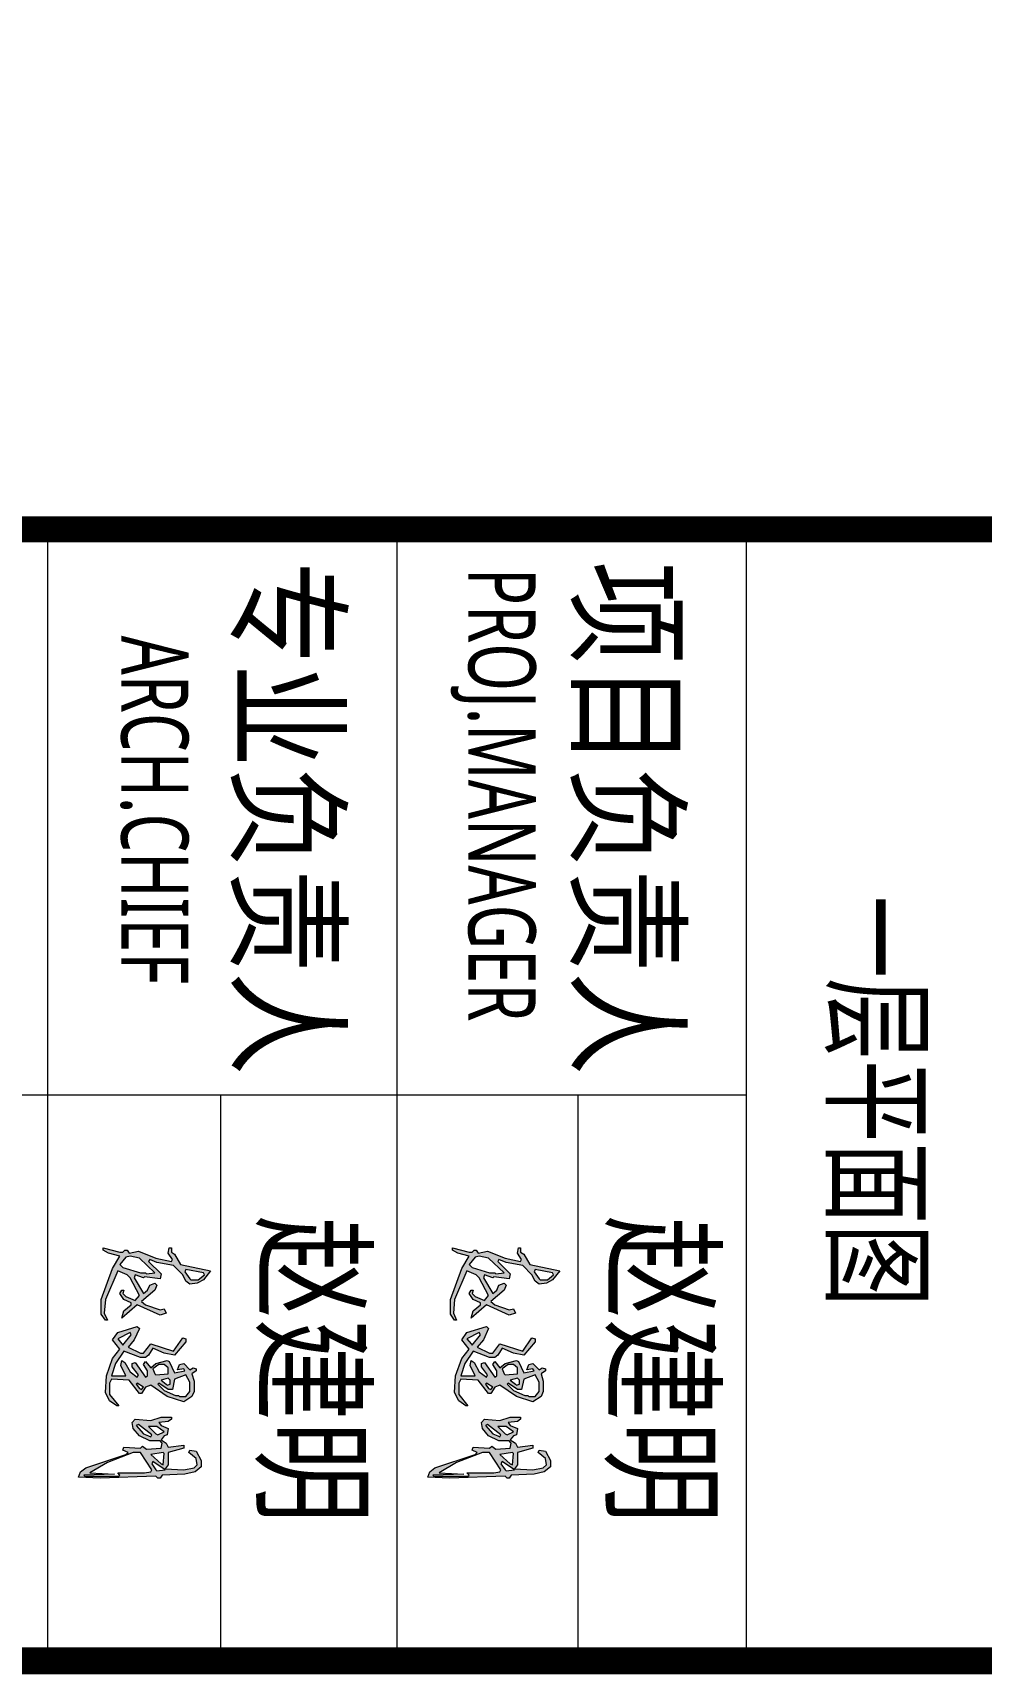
# Model space of a CAD drawing. Header units: inches. Extents: x -3733042 to -3450527, y 579159 to 997713.
# Drawn here: x -3545283 to -3539988, y 768888 to 778048 of the extents above; entities that cross this region are included whole.
import ezdxf
from ezdxf.enums import TextEntityAlignment as Align

# ---------------------------------------------------------------- set-up
doc = ezdxf.new("R2010")
doc.units = ezdxf.units.IN
doc.header["$LTSCALE"] = 1000
doc.header["$MEASUREMENT"] = 0
doc.linetypes.add('LENGSHUI', pattern=[22, 20, -1, 0, -1])
doc.layers.get('0').update_dxf_attribs({"lineweight": 18})
for name, color, linetype, lineweight in [('0-TK', 4, 'Continuous', 18), ('00签名', 7, 'LENGSHUI', 18), ('PUB_TITLE', 153, 'Continuous', 18), ('图签文字', 4, 'Continuous', 18)]:
    doc.layers.add(name, color=color, linetype=linetype, lineweight=lineweight)
doc.styles.add('-黑体', font='', dxfattribs={"width": 0.7})
doc.styles.add('建筑图签-黑', font='', dxfattribs={"width": 0.7})
doc.styles.get('-黑体').set_extended_font_data('微软雅黑')
doc.styles.get('建筑图签-黑').set_extended_font_data('黑体')

msp = doc.modelspace()

# ---------------------------------------------------------------- hatches: boundary and pattern name
at = {"layer": '00签名', "linetype": 'Continuous'}
h = msp.add_hatch(color=256, dxfattribs=at)
h.paths.add_polyline_path([(-3544446.1, 771116.3), (-3544428.8, 771081.7), (-3544405.8, 771064.4), (-3544365.5, 771070.2), (-3544330.9, 771087.5), (-3544290.6, 771139.3), (-3544457.6, 771173.9), (-3544492.2, 771231.5), (-3544509.5, 771243), (-3544509.5, 771266), (-3544521, 771266), (-3544526.7, 771237.2), (-3544503.7, 771202.7), (-3544509.5, 771191.2), (-3544595.9, 771208.4), (-3544693.8, 771248.8), (-3544745.6, 771237.2), (-3544757.1, 771254.5), (-3544768.7, 771254.5), (-3544780.2, 771243), (-3544797.5, 771243), (-3544889.6, 771266), (-3544889.6, 771254.5), (-3544860.8, 771237.2), (-3544797.5, 771220), (-3544837.8, 771150.8), (-3544901.1, 770978), (-3544901.1, 770897.4), (-3544878.1, 770862.8), (-3544866.6, 770862.8), (-3544883.9, 770903.2), (-3544878.1, 770978), (-3544809, 771139.3), (-3544757.1, 771116.3), (-3544739.9, 771099), (-3544688, 771001.1), (-3544711.1, 770972.3), (-3544762.9, 770995.3), (-3544780.2, 771012.6), (-3544774.4, 771029.9), (-3544785.9, 771029.9), (-3544797.5, 771012.6), (-3544774.4, 770978), (-3544734.1, 770960.8), (-3544734.1, 770949.2), (-3544774.4, 770914.7), (-3544785.9, 770874.4), (-3544699.5, 770949.2), (-3544572.8, 770891.6), (-3544538.3, 770903.2), (-3544549.8, 770926.2), (-3544572.8, 770920.4), (-3544653.5, 770949.2), (-3544676.5, 770966.5), (-3544601.6, 771029.9), (-3544590.1, 771058.7), (-3544601.6, 771070.2), (-3544630.4, 771058.7), (-3544641.9, 771029.9), (-3544665, 771012.6), (-3544716.8, 771099), (-3544711.1, 771116.3), (-3544665, 771099), (-3544659.2, 771104.8), (-3544572.8, 771093.2), (-3544567.1, 771122), (-3544636.2, 771191.2), (-3544630.4, 771202.7), (-3544590.1, 771185.4), (-3544497.9, 771168.1)], flags=0)
h.paths.add_polyline_path([(-3544428.8, 771145.1), (-3544330.9, 771127.8), (-3544325.1, 771116.3), (-3544359.7, 771087.5), (-3544400, 771087.5), (-3544405.8, 771093.2), (-3544434.6, 771133.6)], flags=0)
h.paths.add_polyline_path([(-3544601.6, 771127.8), (-3544647.7, 771122), (-3544653.5, 771127.8), (-3544682.3, 771127.8), (-3544780.2, 771156.6), (-3544797.5, 771173.9), (-3544762.9, 771214.2), (-3544739.9, 771220), (-3544688, 771208.4)], flags=0)
h = msp.add_hatch(color=256, dxfattribs=at)
h.paths.add_polyline_path([(-3542496.1, 771116.3), (-3542478.8, 771081.7), (-3542455.8, 771064.4), (-3542415.5, 771070.2), (-3542380.9, 771087.5), (-3542340.6, 771139.3), (-3542507.6, 771173.9), (-3542542.2, 771231.5), (-3542559.5, 771243), (-3542559.5, 771266), (-3542571, 771266), (-3542576.7, 771237.2), (-3542553.7, 771202.7), (-3542559.5, 771191.2), (-3542645.9, 771208.4), (-3542743.8, 771248.8), (-3542795.6, 771237.2), (-3542807.1, 771254.5), (-3542818.7, 771254.5), (-3542830.2, 771243), (-3542847.5, 771243), (-3542939.6, 771266), (-3542939.6, 771254.5), (-3542910.8, 771237.2), (-3542847.5, 771220), (-3542887.8, 771150.8), (-3542951.1, 770978), (-3542951.1, 770897.4), (-3542928.1, 770862.8), (-3542916.6, 770862.8), (-3542933.9, 770903.2), (-3542928.1, 770978), (-3542859, 771139.3), (-3542807.1, 771116.3), (-3542789.9, 771099), (-3542738, 771001.1), (-3542761.1, 770972.3), (-3542812.9, 770995.3), (-3542830.2, 771012.6), (-3542824.4, 771029.9), (-3542835.9, 771029.9), (-3542847.5, 771012.6), (-3542824.4, 770978), (-3542784.1, 770960.8), (-3542784.1, 770949.2), (-3542824.4, 770914.7), (-3542835.9, 770874.4), (-3542749.5, 770949.2), (-3542622.8, 770891.6), (-3542588.3, 770903.2), (-3542599.8, 770926.2), (-3542622.8, 770920.4), (-3542703.5, 770949.2), (-3542726.5, 770966.5), (-3542651.6, 771029.9), (-3542640.1, 771058.7), (-3542651.6, 771070.2), (-3542680.4, 771058.7), (-3542691.9, 771029.9), (-3542715, 771012.6), (-3542766.8, 771099), (-3542761.1, 771116.3), (-3542715, 771099), (-3542709.2, 771104.8), (-3542622.8, 771093.2), (-3542617.1, 771122), (-3542686.2, 771191.2), (-3542680.4, 771202.7), (-3542640.1, 771185.4), (-3542547.9, 771168.1)], flags=0)
h.paths.add_polyline_path([(-3542478.8, 771145.1), (-3542380.9, 771127.8), (-3542375.1, 771116.3), (-3542409.7, 771087.5), (-3542450, 771087.5), (-3542455.8, 771093.2), (-3542484.6, 771133.6)], flags=0)
h.paths.add_polyline_path([(-3542651.6, 771127.8), (-3542697.7, 771122), (-3542703.5, 771127.8), (-3542732.3, 771127.8), (-3542830.2, 771156.6), (-3542847.5, 771173.9), (-3542812.9, 771214.2), (-3542789.9, 771220), (-3542738, 771208.4)], flags=0)
h = msp.add_hatch(color=256, dxfattribs=at)
h.paths.add_polyline_path([(-3544394.3, 770436.6), (-3544382.7, 770465.4), (-3544382.7, 770523), (-3544394.3, 770563.3), (-3544371.2, 770580.6), (-3544371.2, 770592.1), (-3544388.5, 770597.9), (-3544405.8, 770586.4), (-3544440.3, 770620.9), (-3544463.4, 770615.2), (-3544474.9, 770586.4), (-3544440.3, 770592.1), (-3544434.6, 770580.6), (-3544492.2, 770569.1), (-3544521, 770632.4), (-3544532.5, 770638.2), (-3544595.9, 770620.9), (-3544624.7, 770597.9), (-3544653.5, 770632.4), (-3544665, 770615.2), (-3544641.9, 770580.6), (-3544641.9, 770551.8), (-3544653.5, 770546), (-3544711.1, 770626.7), (-3544728.3, 770620.9), (-3544728.3, 770603.6), (-3544693.8, 770557.6), (-3544699.5, 770546), (-3544739.9, 770574.8), (-3544768.7, 770626.7), (-3544785.9, 770638.2), (-3544791.7, 770609.4), (-3544762.9, 770551.8), (-3544843.5, 770551.8), (-3544820.5, 770620.9), (-3544774.4, 770690), (-3544682.3, 770655.5), (-3544653.5, 770655.5), (-3544636.2, 770667), (-3544613.1, 770707.3), (-3544549.8, 770678.5), (-3544492.2, 770667), (-3544428.8, 770741.9), (-3544428.8, 770759.2), (-3544446.1, 770764.9), (-3544497.9, 770690), (-3544624.7, 770730.4), (-3544665, 770678.5), (-3544682.3, 770678.5), (-3544751.4, 770713.1), (-3544716.8, 770753.4), (-3544688, 770816.8), (-3544699.5, 770828.3), (-3544809, 770793.7), (-3544837.8, 770753.4), (-3544797.5, 770701.6), (-3544837.8, 770649.7), (-3544872.3, 770551.8), (-3544878.1, 770459.6), (-3544855.1, 770413.6), (-3544814.7, 770384.8), (-3544803.2, 770384.8), (-3544855.1, 770448.1), (-3544855.1, 770511.5), (-3544843.5, 770534.5), (-3544745.6, 770528.8), (-3544688, 770453.9), (-3544676.5, 770453.9), (-3544653.5, 770488.4), (-3544624.7, 770500), (-3544532.5, 770436.6), (-3544440.3, 770407.8)], flags=0)
h.paths.add_polyline_path([(-3544428.8, 770557.6), (-3544405.8, 770517.2), (-3544405.8, 770465.4), (-3544428.8, 770436.6), (-3544463.4, 770436.6), (-3544469.1, 770442.4), (-3544486.4, 770442.4), (-3544549.8, 770471.2), (-3544584.3, 770505.7), (-3544578.6, 770511.5), (-3544526.7, 770476.9), (-3544503.7, 770476.9), (-3544492.2, 770534.5)], flags=0)
h.paths.add_polyline_path([(-3544526.7, 770563.3), (-3544595.9, 770557.6), (-3544601.6, 770563.3), (-3544613.1, 770592.1), (-3544578.6, 770615.2), (-3544549.8, 770615.2), (-3544526.7, 770597.9)], flags=0)
h.paths.add_polyline_path([(-3544515.2, 770528.8), (-3544515.2, 770505.7), (-3544532.5, 770500), (-3544538.3, 770505.7), (-3544567.1, 770528.8), (-3544526.7, 770540.3)], flags=0)
h.paths.add_polyline_path([(-3544665, 770488.4), (-3544676.5, 770476.9), (-3544688, 770482.7), (-3544705.3, 770505.7), (-3544699.5, 770511.5)], flags=0)
h.paths.add_polyline_path([(-3544734.1, 770782.2), (-3544780.2, 770724.6), (-3544785.9, 770730.4), (-3544809, 770759.2), (-3544739.9, 770793.7)], flags=0)
h.paths.add_polyline_path([(-3544440.3, 770148.6), (-3544440.3, 770165.9), (-3544526.7, 770154.4), (-3544538.3, 770177.4), (-3544567.1, 770194.7), (-3544549.8, 770217.7), (-3544532.5, 770223.5), (-3544526.7, 770258), (-3544567.1, 770275.3), (-3544578.6, 770292.6), (-3544526.7, 770298.4), (-3544509.5, 770309.9), (-3544509.5, 770321.4), (-3544567.1, 770321.4), (-3544624.7, 770304.1), (-3544711.1, 770309.9), (-3544728.3, 770292.6), (-3544722.6, 770258), (-3544688, 770217.7), (-3544630.4, 770188.9), (-3544572.8, 770188.9), (-3544561.3, 770177.4), (-3544567.1, 770148.6), (-3544647.7, 770142.8), (-3544670.7, 770160.1), (-3544682.3, 770148.6), (-3544774.4, 770154.4), (-3544780.2, 770137.1), (-3544751.4, 770125.6), (-3544762.9, 770114), (-3544987.5, 770039.2), (-3545016.3, 770016.1), (-3545027.9, 769987.3), (-3544906.9, 769981.6), (-3544595.9, 769993.1), (-3544584.3, 769981.6), (-3544572.8, 769981.6), (-3544561.3, 769998.8), (-3544434.6, 770004.6), (-3544377, 770016.1), (-3544342.4, 770044.9), (-3544342.4, 770079.5), (-3544371.2, 770131.3), (-3544405.8, 770137.1), (-3544411.5, 770125.6), (-3544371.2, 770091), (-3544365.5, 770056.4), (-3544382.7, 770039.2), (-3544440.3, 770027.6), (-3544544, 770033.4), (-3544526.7, 770056.4), (-3544526.7, 770125.6)], flags=0)
h.paths.add_polyline_path([(-3544549.8, 770119.8), (-3544555.5, 770056.4), (-3544567.1, 770062.2), (-3544624.7, 770114), (-3544555.5, 770125.6)], flags=0)
h.paths.add_polyline_path([(-3544584.3, 770223.5), (-3544595.9, 770229.2), (-3544636.2, 770269.6), (-3544590.1, 770269.6), (-3544549.8, 770240.8)], flags=0)
h.paths.add_polyline_path([(-3544544, 770027.6), (-3544590.1, 770021.9), (-3544595.9, 770027.6), (-3544618.9, 770062.2), (-3544613.1, 770073.7)], flags=0)
h.paths.add_polyline_path([(-3544624.7, 770212), (-3544636.2, 770217.7), (-3544665, 770229.2), (-3544705.3, 770275.3), (-3544693.8, 770281.1), (-3544618.9, 770223.5)], flags=0)
h.paths.add_polyline_path([(-3544618.9, 770027.6), (-3544624.7, 770016.1), (-3544659.2, 770010.4), (-3544809, 770010.4), (-3544797.5, 769998.8), (-3544803.2, 769993.1), (-3544993.3, 769993.1), (-3544999.1, 769998.8), (-3544826.3, 770004.6), (-3544964.5, 770010.4), (-3544866.6, 770068), (-3544722.6, 770125.6), (-3544682.3, 770125.6)], flags=0)
h = msp.add_hatch(color=256, dxfattribs=at)
h.paths.add_polyline_path([(-3542444.3, 770436.6), (-3542432.7, 770465.4), (-3542432.7, 770523), (-3542444.3, 770563.3), (-3542421.2, 770580.6), (-3542421.2, 770592.1), (-3542438.5, 770597.9), (-3542455.8, 770586.4), (-3542490.3, 770620.9), (-3542513.4, 770615.2), (-3542524.9, 770586.4), (-3542490.3, 770592.1), (-3542484.6, 770580.6), (-3542542.2, 770569.1), (-3542571, 770632.4), (-3542582.5, 770638.2), (-3542645.9, 770620.9), (-3542674.7, 770597.9), (-3542703.5, 770632.4), (-3542715, 770615.2), (-3542691.9, 770580.6), (-3542691.9, 770551.8), (-3542703.5, 770546), (-3542761.1, 770626.7), (-3542778.3, 770620.9), (-3542778.3, 770603.6), (-3542743.8, 770557.6), (-3542749.5, 770546), (-3542789.9, 770574.8), (-3542818.7, 770626.7), (-3542835.9, 770638.2), (-3542841.7, 770609.4), (-3542812.9, 770551.8), (-3542893.5, 770551.8), (-3542870.5, 770620.9), (-3542824.4, 770690), (-3542732.3, 770655.5), (-3542703.5, 770655.5), (-3542686.2, 770667), (-3542663.1, 770707.3), (-3542599.8, 770678.5), (-3542542.2, 770667), (-3542478.8, 770741.9), (-3542478.8, 770759.2), (-3542496.1, 770764.9), (-3542547.9, 770690), (-3542674.7, 770730.4), (-3542715, 770678.5), (-3542732.3, 770678.5), (-3542801.4, 770713.1), (-3542766.8, 770753.4), (-3542738, 770816.8), (-3542749.5, 770828.3), (-3542859, 770793.7), (-3542887.8, 770753.4), (-3542847.5, 770701.6), (-3542887.8, 770649.7), (-3542922.3, 770551.8), (-3542928.1, 770459.6), (-3542905.1, 770413.6), (-3542864.7, 770384.8), (-3542853.2, 770384.8), (-3542905.1, 770448.1), (-3542905.1, 770511.5), (-3542893.5, 770534.5), (-3542795.6, 770528.8), (-3542738, 770453.9), (-3542726.5, 770453.9), (-3542703.5, 770488.4), (-3542674.7, 770500), (-3542582.5, 770436.6), (-3542490.3, 770407.8)], flags=0)
h.paths.add_polyline_path([(-3542478.8, 770557.6), (-3542455.8, 770517.2), (-3542455.8, 770465.4), (-3542478.8, 770436.6), (-3542513.4, 770436.6), (-3542519.1, 770442.4), (-3542536.4, 770442.4), (-3542599.8, 770471.2), (-3542634.3, 770505.7), (-3542628.6, 770511.5), (-3542576.7, 770476.9), (-3542553.7, 770476.9), (-3542542.2, 770534.5)], flags=0)
h.paths.add_polyline_path([(-3542576.7, 770563.3), (-3542645.9, 770557.6), (-3542651.6, 770563.3), (-3542663.1, 770592.1), (-3542628.6, 770615.2), (-3542599.8, 770615.2), (-3542576.7, 770597.9)], flags=0)
h.paths.add_polyline_path([(-3542565.2, 770528.8), (-3542565.2, 770505.7), (-3542582.5, 770500), (-3542588.3, 770505.7), (-3542617.1, 770528.8), (-3542576.7, 770540.3)], flags=0)
h.paths.add_polyline_path([(-3542715, 770488.4), (-3542726.5, 770476.9), (-3542738, 770482.7), (-3542755.3, 770505.7), (-3542749.5, 770511.5)], flags=0)
h.paths.add_polyline_path([(-3542784.1, 770782.2), (-3542830.2, 770724.6), (-3542835.9, 770730.4), (-3542859, 770759.2), (-3542789.9, 770793.7)], flags=0)
h.paths.add_polyline_path([(-3542490.3, 770148.6), (-3542490.3, 770165.9), (-3542576.7, 770154.4), (-3542588.3, 770177.4), (-3542617.1, 770194.7), (-3542599.8, 770217.7), (-3542582.5, 770223.5), (-3542576.7, 770258), (-3542617.1, 770275.3), (-3542628.6, 770292.6), (-3542576.7, 770298.4), (-3542559.5, 770309.9), (-3542559.5, 770321.4), (-3542617.1, 770321.4), (-3542674.7, 770304.1), (-3542761.1, 770309.9), (-3542778.3, 770292.6), (-3542772.6, 770258), (-3542738, 770217.7), (-3542680.4, 770188.9), (-3542622.8, 770188.9), (-3542611.3, 770177.4), (-3542617.1, 770148.6), (-3542697.7, 770142.8), (-3542720.7, 770160.1), (-3542732.3, 770148.6), (-3542824.4, 770154.4), (-3542830.2, 770137.1), (-3542801.4, 770125.6), (-3542812.9, 770114), (-3543037.5, 770039.2), (-3543066.3, 770016.1), (-3543077.9, 769987.3), (-3542956.9, 769981.6), (-3542645.9, 769993.1), (-3542634.3, 769981.6), (-3542622.8, 769981.6), (-3542611.3, 769998.8), (-3542484.6, 770004.6), (-3542427, 770016.1), (-3542392.4, 770044.9), (-3542392.4, 770079.5), (-3542421.2, 770131.3), (-3542455.8, 770137.1), (-3542461.5, 770125.6), (-3542421.2, 770091), (-3542415.5, 770056.4), (-3542432.7, 770039.2), (-3542490.3, 770027.6), (-3542594, 770033.4), (-3542576.7, 770056.4), (-3542576.7, 770125.6)], flags=0)
h.paths.add_polyline_path([(-3542599.8, 770119.8), (-3542605.5, 770056.4), (-3542617.1, 770062.2), (-3542674.7, 770114), (-3542605.5, 770125.6)], flags=0)
h.paths.add_polyline_path([(-3542634.3, 770223.5), (-3542645.9, 770229.2), (-3542686.2, 770269.6), (-3542640.1, 770269.6), (-3542599.8, 770240.8)], flags=0)
h.paths.add_polyline_path([(-3542594, 770027.6), (-3542640.1, 770021.9), (-3542645.9, 770027.6), (-3542668.9, 770062.2), (-3542663.1, 770073.7)], flags=0)
h.paths.add_polyline_path([(-3542674.7, 770212), (-3542686.2, 770217.7), (-3542715, 770229.2), (-3542755.3, 770275.3), (-3542743.8, 770281.1), (-3542668.9, 770223.5)], flags=0)
h.paths.add_polyline_path([(-3542668.9, 770027.6), (-3542674.7, 770016.1), (-3542709.2, 770010.4), (-3542859, 770010.4), (-3542847.5, 769998.8), (-3542853.2, 769993.1), (-3543043.3, 769993.1), (-3543049.1, 769998.8), (-3542876.3, 770004.6), (-3543014.5, 770010.4), (-3542916.6, 770068), (-3542772.6, 770125.6), (-3542732.3, 770125.6)], flags=0)

# ---------------------------------------------------------------- linework, layer by layer
at = {"layer": '0-TK'}
msp.add_lwpolyline([(-3560476.8, 775276.8, 144, 144, 0), (-3500476.8, 775276.8, 144, 144, 0)], format="xyseb", dxfattribs=at)
at = {"layer": '00签名', "linetype": 'Continuous'}
for points in [[(-3544866.6, 770862.8), (-3544878.1, 770862.8), (-3544901.1, 770897.4), (-3544901.1, 770978), (-3544837.8, 771150.8), (-3544797.5, 771220), (-3544860.8, 771237.2), (-3544889.6, 771254.5), (-3544889.6, 771266), (-3544797.5, 771243), (-3544780.2, 771243), (-3544768.7, 771254.5), (-3544757.1, 771254.5), (-3544745.6, 771237.2), (-3544693.8, 771248.8), (-3544595.9, 771208.4), (-3544509.5, 771191.2), (-3544503.7, 771202.7), (-3544526.7, 771237.2), (-3544521, 771266), (-3544509.5, 771266), (-3544509.5, 771243), (-3544492.2, 771231.5), (-3544457.6, 771173.9), (-3544290.6, 771139.3), (-3544330.9, 771087.5), (-3544365.5, 771070.2), (-3544405.8, 771064.4), (-3544428.8, 771081.7), (-3544446.1, 771116.3), (-3544497.9, 771168.1), (-3544590.1, 771185.4), (-3544630.4, 771202.7), (-3544636.2, 771191.2), (-3544567.1, 771122), (-3544572.8, 771093.2), (-3544659.2, 771104.8), (-3544665, 771099), (-3544711.1, 771116.3), (-3544716.8, 771099), (-3544665, 771012.6), (-3544641.9, 771029.9), (-3544630.4, 771058.7), (-3544601.6, 771070.2), (-3544590.1, 771058.7), (-3544601.6, 771029.9), (-3544676.5, 770966.5), (-3544653.5, 770949.2), (-3544572.8, 770920.4), (-3544549.8, 770926.2), (-3544538.3, 770903.2), (-3544572.8, 770891.6), (-3544699.5, 770949.2), (-3544785.9, 770874.4), (-3544774.4, 770914.7), (-3544734.1, 770949.2), (-3544734.1, 770960.8), (-3544774.4, 770978), (-3544797.5, 771012.6), (-3544785.9, 771029.9), (-3544774.4, 771029.9), (-3544780.2, 771012.6), (-3544762.9, 770995.3), (-3544711.1, 770972.3), (-3544688, 771001.1), (-3544739.9, 771099), (-3544757.1, 771116.3), (-3544809, 771139.3), (-3544878.1, 770978), (-3544883.9, 770903.2), (-3544866.6, 770862.8)], [(-3544653.5, 771127.8), (-3544647.7, 771122), (-3544601.6, 771127.8), (-3544688, 771208.4), (-3544739.9, 771220), (-3544762.9, 771214.2), (-3544797.5, 771173.9), (-3544780.2, 771156.6), (-3544682.3, 771127.8), (-3544653.5, 771127.8)], [(-3542916.6, 770862.8), (-3542928.1, 770862.8), (-3542951.1, 770897.4), (-3542951.1, 770978), (-3542887.8, 771150.8), (-3542847.5, 771220), (-3542910.8, 771237.2), (-3542939.6, 771254.5), (-3542939.6, 771266), (-3542847.5, 771243), (-3542830.2, 771243), (-3542818.7, 771254.5), (-3542807.1, 771254.5), (-3542795.6, 771237.2), (-3542743.8, 771248.8), (-3542645.9, 771208.4), (-3542559.5, 771191.2), (-3542553.7, 771202.7), (-3542576.7, 771237.2), (-3542571, 771266), (-3542559.5, 771266), (-3542559.5, 771243), (-3542542.2, 771231.5), (-3542507.6, 771173.9), (-3542340.6, 771139.3), (-3542380.9, 771087.5), (-3542415.5, 771070.2), (-3542455.8, 771064.4), (-3542478.8, 771081.7), (-3542496.1, 771116.3), (-3542547.9, 771168.1), (-3542640.1, 771185.4), (-3542680.4, 771202.7), (-3542686.2, 771191.2), (-3542617.1, 771122), (-3542622.8, 771093.2), (-3542709.2, 771104.8), (-3542715, 771099), (-3542761.1, 771116.3), (-3542766.8, 771099), (-3542715, 771012.6), (-3542691.9, 771029.9), (-3542680.4, 771058.7), (-3542651.6, 771070.2), (-3542640.1, 771058.7), (-3542651.6, 771029.9), (-3542726.5, 770966.5), (-3542703.5, 770949.2), (-3542622.8, 770920.4), (-3542599.8, 770926.2), (-3542588.3, 770903.2), (-3542622.8, 770891.6), (-3542749.5, 770949.2), (-3542835.9, 770874.4), (-3542824.4, 770914.7), (-3542784.1, 770949.2), (-3542784.1, 770960.8), (-3542824.4, 770978), (-3542847.5, 771012.6), (-3542835.9, 771029.9), (-3542824.4, 771029.9), (-3542830.2, 771012.6), (-3542812.9, 770995.3), (-3542761.1, 770972.3), (-3542738, 771001.1), (-3542789.9, 771099), (-3542807.1, 771116.3), (-3542859, 771139.3), (-3542928.1, 770978), (-3542933.9, 770903.2), (-3542916.6, 770862.8)], [(-3542703.5, 771127.8), (-3542697.7, 771122), (-3542651.6, 771127.8), (-3542738, 771208.4), (-3542789.9, 771220), (-3542812.9, 771214.2), (-3542847.5, 771173.9), (-3542830.2, 771156.6), (-3542732.3, 771127.8), (-3542703.5, 771127.8)], [(-3544405.8, 771093.2), (-3544400, 771087.5), (-3544359.7, 771087.5), (-3544325.1, 771116.3), (-3544330.9, 771127.8), (-3544428.8, 771145.1), (-3544434.6, 771133.6), (-3544405.8, 771093.2)], [(-3542455.8, 771093.2), (-3542450, 771087.5), (-3542409.7, 771087.5), (-3542375.1, 771116.3), (-3542380.9, 771127.8), (-3542478.8, 771145.1), (-3542484.6, 771133.6), (-3542455.8, 771093.2)], [(-3544803.2, 770384.8), (-3544814.7, 770384.8), (-3544855.1, 770413.6), (-3544878.1, 770459.6), (-3544872.3, 770551.8), (-3544837.8, 770649.7), (-3544797.5, 770701.6), (-3544837.8, 770753.4), (-3544809, 770793.7), (-3544699.5, 770828.3), (-3544688, 770816.8), (-3544716.8, 770753.4), (-3544751.4, 770713.1), (-3544682.3, 770678.5), (-3544665, 770678.5), (-3544624.7, 770730.4), (-3544497.9, 770690), (-3544446.1, 770764.9), (-3544428.8, 770759.2), (-3544428.8, 770741.9), (-3544492.2, 770667), (-3544549.8, 770678.5), (-3544613.1, 770707.3), (-3544636.2, 770667), (-3544653.5, 770655.5), (-3544682.3, 770655.5), (-3544774.4, 770690), (-3544820.5, 770620.9), (-3544843.5, 770551.8), (-3544762.9, 770551.8), (-3544791.7, 770609.4), (-3544785.9, 770638.2), (-3544768.7, 770626.7), (-3544739.9, 770574.8), (-3544699.5, 770546), (-3544693.8, 770557.6), (-3544728.3, 770603.6), (-3544728.3, 770620.9), (-3544711.1, 770626.7), (-3544653.5, 770546), (-3544641.9, 770551.8), (-3544641.9, 770580.6), (-3544665, 770615.2), (-3544653.5, 770632.4), (-3544624.7, 770597.9), (-3544595.9, 770620.9), (-3544532.5, 770638.2), (-3544521, 770632.4), (-3544492.2, 770569.1), (-3544434.6, 770580.6), (-3544440.3, 770592.1), (-3544474.9, 770586.4), (-3544463.4, 770615.2), (-3544440.3, 770620.9), (-3544405.8, 770586.4), (-3544388.5, 770597.9), (-3544371.2, 770592.1), (-3544371.2, 770580.6), (-3544394.3, 770563.3), (-3544382.7, 770523), (-3544382.7, 770465.4), (-3544394.3, 770436.6), (-3544440.3, 770407.8), (-3544532.5, 770436.6), (-3544624.7, 770500), (-3544653.5, 770488.4), (-3544676.5, 770453.9), (-3544688, 770453.9), (-3544745.6, 770528.8), (-3544843.5, 770534.5), (-3544855.1, 770511.5), (-3544855.1, 770448.1), (-3544803.2, 770384.8)], [(-3542853.2, 770384.8), (-3542864.7, 770384.8), (-3542905.1, 770413.6), (-3542928.1, 770459.6), (-3542922.3, 770551.8), (-3542887.8, 770649.7), (-3542847.5, 770701.6), (-3542887.8, 770753.4), (-3542859, 770793.7), (-3542749.5, 770828.3), (-3542738, 770816.8), (-3542766.8, 770753.4), (-3542801.4, 770713.1), (-3542732.3, 770678.5), (-3542715, 770678.5), (-3542674.7, 770730.4), (-3542547.9, 770690), (-3542496.1, 770764.9), (-3542478.8, 770759.2), (-3542478.8, 770741.9), (-3542542.2, 770667), (-3542599.8, 770678.5), (-3542663.1, 770707.3), (-3542686.2, 770667), (-3542703.5, 770655.5), (-3542732.3, 770655.5), (-3542824.4, 770690), (-3542870.5, 770620.9), (-3542893.5, 770551.8), (-3542812.9, 770551.8), (-3542841.7, 770609.4), (-3542835.9, 770638.2), (-3542818.7, 770626.7), (-3542789.9, 770574.8), (-3542749.5, 770546), (-3542743.8, 770557.6), (-3542778.3, 770603.6), (-3542778.3, 770620.9), (-3542761.1, 770626.7), (-3542703.5, 770546), (-3542691.9, 770551.8), (-3542691.9, 770580.6), (-3542715, 770615.2), (-3542703.5, 770632.4), (-3542674.7, 770597.9), (-3542645.9, 770620.9), (-3542582.5, 770638.2), (-3542571, 770632.4), (-3542542.2, 770569.1), (-3542484.6, 770580.6), (-3542490.3, 770592.1), (-3542524.9, 770586.4), (-3542513.4, 770615.2), (-3542490.3, 770620.9), (-3542455.8, 770586.4), (-3542438.5, 770597.9), (-3542421.2, 770592.1), (-3542421.2, 770580.6), (-3542444.3, 770563.3), (-3542432.7, 770523), (-3542432.7, 770465.4), (-3542444.3, 770436.6), (-3542490.3, 770407.8), (-3542582.5, 770436.6), (-3542674.7, 770500), (-3542703.5, 770488.4), (-3542726.5, 770453.9), (-3542738, 770453.9), (-3542795.6, 770528.8), (-3542893.5, 770534.5), (-3542905.1, 770511.5), (-3542905.1, 770448.1), (-3542853.2, 770384.8)], [(-3544785.9, 770730.4), (-3544780.2, 770724.6), (-3544734.1, 770782.2), (-3544739.9, 770793.7), (-3544809, 770759.2), (-3544785.9, 770730.4)], [(-3542835.9, 770730.4), (-3542830.2, 770724.6), (-3542784.1, 770782.2), (-3542789.9, 770793.7), (-3542859, 770759.2), (-3542835.9, 770730.4)], [(-3544601.6, 770563.3), (-3544595.9, 770557.6), (-3544526.7, 770563.3), (-3544526.7, 770597.9), (-3544549.8, 770615.2), (-3544578.6, 770615.2), (-3544613.1, 770592.1), (-3544601.6, 770563.3)], [(-3544469.1, 770442.4), (-3544463.4, 770436.6), (-3544428.8, 770436.6), (-3544405.8, 770465.4), (-3544405.8, 770517.2), (-3544428.8, 770557.6), (-3544492.2, 770534.5), (-3544503.7, 770476.9), (-3544526.7, 770476.9), (-3544578.6, 770511.5), (-3544584.3, 770505.7), (-3544549.8, 770471.2), (-3544486.4, 770442.4), (-3544469.1, 770442.4)], [(-3544538.3, 770505.7), (-3544532.5, 770500), (-3544515.2, 770505.7), (-3544515.2, 770528.8), (-3544526.7, 770540.3), (-3544567.1, 770528.8), (-3544538.3, 770505.7)], [(-3542651.6, 770563.3), (-3542645.9, 770557.6), (-3542576.7, 770563.3), (-3542576.7, 770597.9), (-3542599.8, 770615.2), (-3542628.6, 770615.2), (-3542663.1, 770592.1), (-3542651.6, 770563.3)], [(-3542519.1, 770442.4), (-3542513.4, 770436.6), (-3542478.8, 770436.6), (-3542455.8, 770465.4), (-3542455.8, 770517.2), (-3542478.8, 770557.6), (-3542542.2, 770534.5), (-3542553.7, 770476.9), (-3542576.7, 770476.9), (-3542628.6, 770511.5), (-3542634.3, 770505.7), (-3542599.8, 770471.2), (-3542536.4, 770442.4), (-3542519.1, 770442.4)], [(-3542588.3, 770505.7), (-3542582.5, 770500), (-3542565.2, 770505.7), (-3542565.2, 770528.8), (-3542576.7, 770540.3), (-3542617.1, 770528.8), (-3542588.3, 770505.7)], [(-3544688, 770482.7), (-3544676.5, 770476.9), (-3544665, 770488.4), (-3544699.5, 770511.5), (-3544705.3, 770505.7), (-3544688, 770482.7)], [(-3542738, 770482.7), (-3542726.5, 770476.9), (-3542715, 770488.4), (-3542749.5, 770511.5), (-3542755.3, 770505.7), (-3542738, 770482.7)], [(-3544572.8, 769981.6), (-3544584.3, 769981.6), (-3544595.9, 769993.1), (-3544906.9, 769981.6), (-3545027.9, 769987.3), (-3545016.3, 770016.1), (-3544987.5, 770039.2), (-3544762.9, 770114), (-3544751.4, 770125.6), (-3544780.2, 770137.1), (-3544774.4, 770154.4), (-3544682.3, 770148.6), (-3544670.7, 770160.1), (-3544647.7, 770142.8), (-3544567.1, 770148.6), (-3544561.3, 770177.4), (-3544572.8, 770188.9), (-3544630.4, 770188.9), (-3544688, 770217.7), (-3544722.6, 770258), (-3544728.3, 770292.6), (-3544711.1, 770309.9), (-3544624.7, 770304.1), (-3544567.1, 770321.4), (-3544509.5, 770321.4), (-3544509.5, 770309.9), (-3544526.7, 770298.4), (-3544578.6, 770292.6), (-3544567.1, 770275.3), (-3544526.7, 770258), (-3544532.5, 770223.5), (-3544549.8, 770217.7), (-3544567.1, 770194.7), (-3544538.3, 770177.4), (-3544526.7, 770154.4), (-3544440.3, 770165.9), (-3544440.3, 770148.6), (-3544526.7, 770125.6), (-3544526.7, 770056.4), (-3544544, 770033.4), (-3544440.3, 770027.6), (-3544382.7, 770039.2), (-3544365.5, 770056.4), (-3544371.2, 770091), (-3544411.5, 770125.6), (-3544405.8, 770137.1), (-3544371.2, 770131.3), (-3544342.4, 770079.5), (-3544342.4, 770044.9), (-3544377, 770016.1), (-3544434.6, 770004.6), (-3544561.3, 769998.8), (-3544572.8, 769981.6)], [(-3544636.2, 770217.7), (-3544624.7, 770212), (-3544618.9, 770223.5), (-3544693.8, 770281.1), (-3544705.3, 770275.3), (-3544665, 770229.2), (-3544636.2, 770217.7)], [(-3544595.9, 770229.2), (-3544584.3, 770223.5), (-3544549.8, 770240.8), (-3544590.1, 770269.6), (-3544636.2, 770269.6), (-3544595.9, 770229.2)], [(-3542622.8, 769981.6), (-3542634.3, 769981.6), (-3542645.9, 769993.1), (-3542956.9, 769981.6), (-3543077.9, 769987.3), (-3543066.3, 770016.1), (-3543037.5, 770039.2), (-3542812.9, 770114), (-3542801.4, 770125.6), (-3542830.2, 770137.1), (-3542824.4, 770154.4), (-3542732.3, 770148.6), (-3542720.7, 770160.1), (-3542697.7, 770142.8), (-3542617.1, 770148.6), (-3542611.3, 770177.4), (-3542622.8, 770188.9), (-3542680.4, 770188.9), (-3542738, 770217.7), (-3542772.6, 770258), (-3542778.3, 770292.6), (-3542761.1, 770309.9), (-3542674.7, 770304.1), (-3542617.1, 770321.4), (-3542559.5, 770321.4), (-3542559.5, 770309.9), (-3542576.7, 770298.4), (-3542628.6, 770292.6), (-3542617.1, 770275.3), (-3542576.7, 770258), (-3542582.5, 770223.5), (-3542599.8, 770217.7), (-3542617.1, 770194.7), (-3542588.3, 770177.4), (-3542576.7, 770154.4), (-3542490.3, 770165.9), (-3542490.3, 770148.6), (-3542576.7, 770125.6), (-3542576.7, 770056.4), (-3542594, 770033.4), (-3542490.3, 770027.6), (-3542432.7, 770039.2), (-3542415.5, 770056.4), (-3542421.2, 770091), (-3542461.5, 770125.6), (-3542455.8, 770137.1), (-3542421.2, 770131.3), (-3542392.4, 770079.5), (-3542392.4, 770044.9), (-3542427, 770016.1), (-3542484.6, 770004.6), (-3542611.3, 769998.8), (-3542622.8, 769981.6)], [(-3542686.2, 770217.7), (-3542674.7, 770212), (-3542668.9, 770223.5), (-3542743.8, 770281.1), (-3542755.3, 770275.3), (-3542715, 770229.2), (-3542686.2, 770217.7)], [(-3542645.9, 770229.2), (-3542634.3, 770223.5), (-3542599.8, 770240.8), (-3542640.1, 770269.6), (-3542686.2, 770269.6), (-3542645.9, 770229.2)], [(-3544999.1, 769998.8), (-3544993.3, 769993.1), (-3544803.2, 769993.1), (-3544797.5, 769998.8), (-3544809, 770010.4), (-3544659.2, 770010.4), (-3544624.7, 770016.1), (-3544618.9, 770027.6), (-3544682.3, 770125.6), (-3544722.6, 770125.6), (-3544866.6, 770068), (-3544964.5, 770010.4), (-3544826.3, 770004.6), (-3544999.1, 769998.8)], [(-3544567.1, 770062.2), (-3544555.5, 770056.4), (-3544549.8, 770119.8), (-3544555.5, 770125.6), (-3544624.7, 770114), (-3544567.1, 770062.2)], [(-3543049.1, 769998.8), (-3543043.3, 769993.1), (-3542853.2, 769993.1), (-3542847.5, 769998.8), (-3542859, 770010.4), (-3542709.2, 770010.4), (-3542674.7, 770016.1), (-3542668.9, 770027.6), (-3542732.3, 770125.6), (-3542772.6, 770125.6), (-3542916.6, 770068), (-3543014.5, 770010.4), (-3542876.3, 770004.6), (-3543049.1, 769998.8)], [(-3542617.1, 770062.2), (-3542605.5, 770056.4), (-3542599.8, 770119.8), (-3542605.5, 770125.6), (-3542674.7, 770114), (-3542617.1, 770062.2)], [(-3544595.9, 770027.6), (-3544590.1, 770021.9), (-3544544, 770027.6), (-3544613.1, 770073.7), (-3544618.9, 770062.2), (-3544595.9, 770027.6)], [(-3542645.9, 770027.6), (-3542640.1, 770021.9), (-3542594, 770027.6), (-3542663.1, 770073.7), (-3542668.9, 770062.2), (-3542645.9, 770027.6)]]:
    msp.add_lwpolyline(points, dxfattribs=at)
at = {"layer": 'PUB_TITLE'}
for p, q in [((-3545200.6, 775276.8), (-3545200.6, 768962.6)), ((-3543250.6, 775276.8), (-3543250.6, 768962.6)), ((-3541300.6, 775276.8), (-3541300.6, 768962.6)), ((-3541300.6, 775276.8), (-3541300.6, 768962.6)), ((-3541300.6, 775276.8), (-3541300.6, 768962.6)), ((-3541300.6, 772119.7), (-3560476.8, 772119.7)), ((-3544235.7, 772119.7), (-3544235.7, 768962.6)), ((-3542240.7, 772119.7), (-3542240.7, 768962.6))]:
    msp.add_line(p, q, dxfattribs=at)
msp.add_lwpolyline([(-3560476.8, 768962.6, 150, 150, 0), (-3500476.8, 768962.6, 150, 150, 0), (-3500476.8, 875162.6, 150, 150, 0), (-3560476.8, 875162.6, 150, 150, 0)], format="xyseb", close=True, dxfattribs=at)

# ---------------------------------------------------------------- texts
at = {"style": '-黑体'}
for s, height, width, p in [('专业负责人', 525, 0.8, (-3543859.3, 775096.8)), ('项目负责人', 525, 0.8, (-3541962.6, 775096.8)), ('PROJ.MANAGER', 375, 0.7, (-3542662.9, 775060.8)), ('ARCH.CHIEF', 375, 0.7, (-3544601.4, 774683.4)), ('赵建明', 525, 0.8, (-3543717.7, 771446.8)), ('赵建明', 525, 0.8, (-3541767.7, 771446.8))]:
    msp.add_text(s, height=height, rotation=270, dxfattribs=dict(at, width=width)).set_placement(p, align=Align.MIDDLE_LEFT)
at = {"layer": '图签文字', "color": 4, "style": '建筑图签-黑', "width": 0.7}
msp.add_text('一层平面图', height=480, rotation=270, dxfattribs=at).set_placement((-3540803.7, 772085.9), align=Align.CENTER)

doc.saveas('drawing.dxf')
